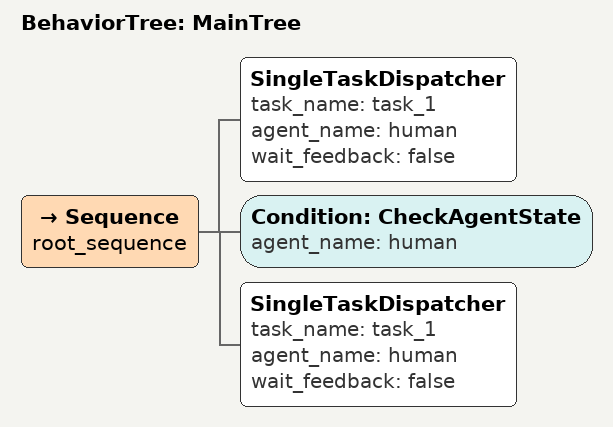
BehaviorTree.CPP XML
<?xml version="1.0"?>
 <root main_tree_to_execute = "MainTree" >
     <BehaviorTree ID="MainTree">

        <Sequence name="root_sequence">
            <SingleTaskDispatcher task_name="task_1" agent_name="human" wait_feedback="false"/>

            <Condition ID="CheckAgentState" agent_name="human"/>
            <SingleTaskDispatcher task_name="task_1" agent_name="human" wait_feedback="false"/>

        </Sequence>
     </BehaviorTree>
 </root>
